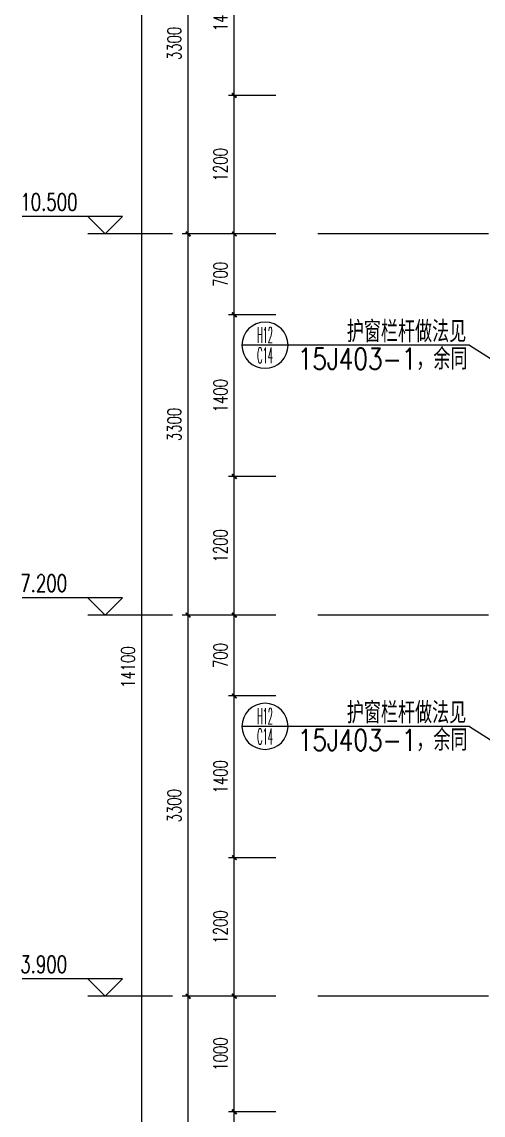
# Model space of a CAD drawing. Extents: x 5904849 to 6011887, y -826029 to -177002.
# Drawn here: x 5929306 to 5933297, y -779627 to -770162 of the extents above; entities that cross this region are included whole.
import ezdxf
from ezdxf.enums import TextEntityAlignment as Align

# ---------------------------------------------------------------- set-up
doc = ezdxf.new("R2010")
doc.units = 0
doc.header["$LTSCALE"] = 1000
doc.header["$MEASUREMENT"] = 0
doc.linetypes.add('DOTE', pattern=[2.42, 2, -0.2, 0.02, -0.2])
doc.layers.get('0').update_dxf_attribs({"linetype": 'CONTINUOUS'})
doc.layers.get('Defpoints').update_dxf_attribs({"linetype": 'CONTINUOUS'})
for name, color, linetype in [('DIM_ELEV', 3, 'CONTINUOUS'), ('DOTE', 252, 'CONTINUOUS'), ('PUB_DIM', 3, 'CONTINUOUS'), ('PUB_TEXT', 7, 'CONTINUOUS')]:
    doc.layers.add(name, color=color, linetype=linetype)
doc.styles.add('_HZTXT', font='txt.shx', dxfattribs={"width": 0.8, "bigfont": 'HZTXT.shx'})
doc.styles.add('_TCH_DIM', font='SIMPLEX', dxfattribs={"bigfont": 'GBCBIG'})
doc.styles.add('_TCH_DIM_T3', font='SIMPLEX', dxfattribs={"width": 0.705882, "bigfont": 'GBCBIG'})
doc.styles.add('COMP', font='COMPLEX', dxfattribs={"bigfont": 'hztxt'})
doc.dimstyles.new('_TCH_ARCH&&50', dxfattribs={"dimtxt": 119, "dimasz": 40, "dimexe": 50, "dimexo": 100, "dimgap": 60.5, "dimtad": 1, "dimdec": 0, "dimzin": 0, "dimdsep": 46, "dimtxsty": '_TCH_DIM_T3', "dimblk": 'ARCHTICK', "dimcen": 0.09, "dimclrt": 7, "dimazin": 2, "dimtfac": 1, "dimtdec": 0, "dimtix": 1, "dimtmove": 2, "dimatfit": 3, "dimfxl": 0, "dimtolj": 1, "dimtzin": 0, "dimarcsym": 0})

# ---------------------------------------------------------------- blocks, each defined once
blk = doc.blocks.new('_ArchTick')
at = {"color": 0, "linetype": 'ByBlock', "const_width": 0.4}
blk.add_lwpolyline([(-0.5, -0.5), (0.5, 0.5)], dxfattribs=at)
blk = doc.blocks.new('*D363')
at = {"layer": 'Defpoints', "color": 0}
for p in [(5930344.2, -768698.3), (5931203.2, -768698.3), (5931203.2, -782798.3)]:
    blk.add_point(p, dxfattribs=at)
at = {"layer": 'PUB_DIM', "color": 0, "lineweight": -2}
for p, q in [((5931103.2, -768698.3), (5930294.2, -768698.3)), ((5930344.2, -782798.3), (5930344.2, -768698.3)), ((5931103.2, -782798.3), (5930294.2, -782798.3))]:
    blk.add_line(p, q, dxfattribs=at)
at = {"layer": 'PUB_DIM', "color": 0, "lineweight": -2, "xscale": 40, "yscale": 40, "zscale": 40}
for p, rotation in [((5930344.2, -768698.3), 90), ((5930344.2, -782798.3), 270)]:
    blk.add_blockref('_ArchTick', p, dxfattribs=dict(at, rotation=rotation))
at = {"layer": 'PUB_DIM', "color": 7, "insert": (5930224.2, -775748.3), "char_height": 119, "attachment_point": 5, "rotation": 90, "style": '_TCH_DIM_T3'}
blk.add_mtext('\\A1;14100', dxfattribs=at)
blk = doc.blocks.new('*D365')
at = {"layer": 'Defpoints', "color": 0}
for p in [(5930744.2, -778598.3), (5931603.2, -778598.3), (5931603.2, -782498.3)]:
    blk.add_point(p, dxfattribs=at)
at = {"layer": 'PUB_DIM', "color": 0, "lineweight": -2}
for p, q in [((5931503.2, -778598.3), (5930694.2, -778598.3)), ((5930744.2, -782498.3), (5930744.2, -778598.3)), ((5931503.2, -782498.3), (5930694.2, -782498.3))]:
    blk.add_line(p, q, dxfattribs=at)
at = {"layer": 'PUB_DIM', "color": 0, "lineweight": -2, "xscale": 40, "yscale": 40, "zscale": 40}
for p, rotation in [((5930744.2, -778598.3), 90), ((5930744.2, -782498.3), 270)]:
    blk.add_blockref('_ArchTick', p, dxfattribs=dict(at, rotation=rotation))
at = {"layer": 'PUB_DIM', "color": 7, "insert": (5930624.2, -780548.3), "char_height": 119, "attachment_point": 5, "rotation": 90, "style": '_TCH_DIM_T3'}
blk.add_mtext('\\A1;3900', dxfattribs=at)
blk = doc.blocks.new('*D366')
at = {"layer": 'Defpoints', "color": 0}
for p in [(5930744.2, -775298.3), (5931603.2, -775298.3), (5931603.2, -778598.3)]:
    blk.add_point(p, dxfattribs=at)
at = {"layer": 'PUB_DIM', "color": 0, "lineweight": -2}
for p, q in [((5931503.2, -775298.3), (5930694.2, -775298.3)), ((5930744.2, -778598.3), (5930744.2, -775298.3)), ((5931503.2, -778598.3), (5930694.2, -778598.3))]:
    blk.add_line(p, q, dxfattribs=at)
at = {"layer": 'PUB_DIM', "color": 0, "lineweight": -2, "xscale": 40, "yscale": 40, "zscale": 40}
for p, rotation in [((5930744.2, -775298.3), 90), ((5930744.2, -778598.3), 270)]:
    blk.add_blockref('_ArchTick', p, dxfattribs=dict(at, rotation=rotation))
at = {"layer": 'PUB_DIM', "color": 7, "insert": (5930624.2, -776948.3), "char_height": 119, "attachment_point": 5, "rotation": 90, "style": '_TCH_DIM_T3'}
blk.add_mtext('\\A1;3300', dxfattribs=at)
blk = doc.blocks.new('*D367')
at = {"layer": 'Defpoints', "color": 0}
for p in [(5930744.2, -771998.3), (5931603.2, -771998.3), (5931603.2, -775298.3)]:
    blk.add_point(p, dxfattribs=at)
at = {"layer": 'PUB_DIM', "color": 0, "lineweight": -2}
for p, q in [((5931503.2, -771998.3), (5930694.2, -771998.3)), ((5930744.2, -775298.3), (5930744.2, -771998.3)), ((5931503.2, -775298.3), (5930694.2, -775298.3))]:
    blk.add_line(p, q, dxfattribs=at)
at = {"layer": 'PUB_DIM', "color": 0, "lineweight": -2, "xscale": 40, "yscale": 40, "zscale": 40}
for p, rotation in [((5930744.2, -771998.3), 90), ((5930744.2, -775298.3), 270)]:
    blk.add_blockref('_ArchTick', p, dxfattribs=dict(at, rotation=rotation))
at = {"layer": 'PUB_DIM', "color": 7, "insert": (5930624.2, -773648.3), "char_height": 119, "attachment_point": 5, "rotation": 90, "style": '_TCH_DIM_T3'}
blk.add_mtext('\\A1;3300', dxfattribs=at)
blk = doc.blocks.new('*D368')
at = {"layer": 'Defpoints', "color": 0}
for p in [(5930744.2, -768698.3), (5931603.2, -768698.3), (5931603.2, -771998.3)]:
    blk.add_point(p, dxfattribs=at)
at = {"layer": 'PUB_DIM', "color": 0, "lineweight": -2}
for p, q in [((5931503.2, -768698.3), (5930694.2, -768698.3)), ((5930744.2, -771998.3), (5930744.2, -768698.3)), ((5931503.2, -771998.3), (5930694.2, -771998.3))]:
    blk.add_line(p, q, dxfattribs=at)
at = {"layer": 'PUB_DIM', "color": 0, "lineweight": -2, "xscale": 40, "yscale": 40, "zscale": 40}
for p, rotation in [((5930744.2, -768698.3), 90), ((5930744.2, -771998.3), 270)]:
    blk.add_blockref('_ArchTick', p, dxfattribs=dict(at, rotation=rotation))
at = {"layer": 'PUB_DIM', "color": 7, "insert": (5930624.2, -770348.3), "char_height": 119, "attachment_point": 5, "rotation": 90, "style": '_TCH_DIM_T3'}
blk.add_mtext('\\A1;3300', dxfattribs=at)
blk = doc.blocks.new('*D371')
at = {"layer": 'Defpoints', "color": 0}
for p in [(5931144.2, -779598.3), (5931603.2, -779598.3), (5931603.2, -781298.3)]:
    blk.add_point(p, dxfattribs=at)
at = {"layer": 'PUB_DIM', "color": 0, "lineweight": -2}
for p, q in [((5931503.2, -779598.3), (5931094.2, -779598.3)), ((5931144.2, -781298.3), (5931144.2, -779598.3)), ((5931503.2, -781298.3), (5931094.2, -781298.3))]:
    blk.add_line(p, q, dxfattribs=at)
at = {"layer": 'PUB_DIM', "color": 0, "lineweight": -2, "xscale": 40, "yscale": 40, "zscale": 40}
for p, rotation in [((5931144.2, -779598.3), 90), ((5931144.2, -781298.3), 270)]:
    blk.add_blockref('_ArchTick', p, dxfattribs=dict(at, rotation=rotation))
at = {"layer": 'PUB_DIM', "color": 7, "insert": (5931024.2, -780448.3), "char_height": 119, "attachment_point": 5, "rotation": 90, "style": '_TCH_DIM_T3'}
blk.add_mtext('\\A1;1700', dxfattribs=at)
blk = doc.blocks.new('*D372')
at = {"layer": 'Defpoints', "color": 0}
for p in [(5931144.2, -778598.3), (5931603.2, -778598.3), (5931603.2, -779598.3)]:
    blk.add_point(p, dxfattribs=at)
at = {"layer": 'PUB_DIM', "color": 0, "lineweight": -2}
for p, q in [((5931503.2, -778598.3), (5931094.2, -778598.3)), ((5931144.2, -779598.3), (5931144.2, -778598.3)), ((5931503.2, -779598.3), (5931094.2, -779598.3))]:
    blk.add_line(p, q, dxfattribs=at)
at = {"layer": 'PUB_DIM', "color": 0, "lineweight": -2, "xscale": 40, "yscale": 40, "zscale": 40}
for p, rotation in [((5931144.2, -778598.3), 90), ((5931144.2, -779598.3), 270)]:
    blk.add_blockref('_ArchTick', p, dxfattribs=dict(at, rotation=rotation))
at = {"layer": 'PUB_DIM', "color": 7, "insert": (5931024.2, -779098.3), "char_height": 119, "attachment_point": 5, "rotation": 90, "style": '_TCH_DIM_T3'}
blk.add_mtext('\\A1;1000', dxfattribs=at)
blk = doc.blocks.new('*D373')
at = {"layer": 'Defpoints', "color": 0}
for p in [(5931144.2, -777398.3), (5931603.2, -777398.3), (5931603.2, -778598.3)]:
    blk.add_point(p, dxfattribs=at)
at = {"layer": 'PUB_DIM', "color": 0, "lineweight": -2}
for p, q in [((5931503.2, -777398.3), (5931094.2, -777398.3)), ((5931144.2, -778598.3), (5931144.2, -777398.3)), ((5931503.2, -778598.3), (5931094.2, -778598.3))]:
    blk.add_line(p, q, dxfattribs=at)
at = {"layer": 'PUB_DIM', "color": 0, "lineweight": -2, "xscale": 40, "yscale": 40, "zscale": 40}
for p, rotation in [((5931144.2, -777398.3), 90), ((5931144.2, -778598.3), 270)]:
    blk.add_blockref('_ArchTick', p, dxfattribs=dict(at, rotation=rotation))
at = {"layer": 'PUB_DIM', "color": 7, "insert": (5931024.2, -777998.3), "char_height": 119, "attachment_point": 5, "rotation": 90, "style": '_TCH_DIM_T3'}
blk.add_mtext('\\A1;1200', dxfattribs=at)
blk = doc.blocks.new('*D374')
at = {"layer": 'Defpoints', "color": 0}
for p in [(5931144.2, -775998.3), (5931603.2, -775998.3), (5931603.2, -777398.3)]:
    blk.add_point(p, dxfattribs=at)
at = {"layer": 'PUB_DIM', "color": 0, "lineweight": -2}
for p, q in [((5931503.2, -775998.3), (5931094.2, -775998.3)), ((5931144.2, -777398.3), (5931144.2, -775998.3)), ((5931503.2, -777398.3), (5931094.2, -777398.3))]:
    blk.add_line(p, q, dxfattribs=at)
at = {"layer": 'PUB_DIM', "color": 0, "lineweight": -2, "xscale": 40, "yscale": 40, "zscale": 40}
for p, rotation in [((5931144.2, -775998.3), 90), ((5931144.2, -777398.3), 270)]:
    blk.add_blockref('_ArchTick', p, dxfattribs=dict(at, rotation=rotation))
at = {"layer": 'PUB_DIM', "color": 7, "insert": (5931024.2, -776698.3), "char_height": 119, "attachment_point": 5, "rotation": 90, "style": '_TCH_DIM_T3'}
blk.add_mtext('\\A1;1400', dxfattribs=at)
blk = doc.blocks.new('*D375')
at = {"layer": 'Defpoints', "color": 0}
for p in [(5931144.2, -775298.3), (5931603.2, -775298.3), (5931603.2, -775998.3)]:
    blk.add_point(p, dxfattribs=at)
at = {"layer": 'PUB_DIM', "color": 0, "lineweight": -2}
for p, q in [((5931503.2, -775298.3), (5931094.2, -775298.3)), ((5931144.2, -775998.3), (5931144.2, -775298.3)), ((5931503.2, -775998.3), (5931094.2, -775998.3))]:
    blk.add_line(p, q, dxfattribs=at)
at = {"layer": 'PUB_DIM', "color": 0, "lineweight": -2, "xscale": 40, "yscale": 40, "zscale": 40}
for p, rotation in [((5931144.2, -775298.3), 90), ((5931144.2, -775998.3), 270)]:
    blk.add_blockref('_ArchTick', p, dxfattribs=dict(at, rotation=rotation))
at = {"layer": 'PUB_DIM', "color": 7, "insert": (5931024.2, -775648.3), "char_height": 119, "attachment_point": 5, "rotation": 90, "style": '_TCH_DIM_T3'}
blk.add_mtext('\\A1;700', dxfattribs=at)
blk = doc.blocks.new('*D376')
at = {"layer": 'Defpoints', "color": 0}
for p in [(5931144.2, -774098.3), (5931603.2, -774098.3), (5931603.2, -775298.3)]:
    blk.add_point(p, dxfattribs=at)
at = {"layer": 'PUB_DIM', "color": 0, "lineweight": -2}
for p, q in [((5931503.2, -774098.3), (5931094.2, -774098.3)), ((5931144.2, -775298.3), (5931144.2, -774098.3)), ((5931503.2, -775298.3), (5931094.2, -775298.3))]:
    blk.add_line(p, q, dxfattribs=at)
at = {"layer": 'PUB_DIM', "color": 0, "lineweight": -2, "xscale": 40, "yscale": 40, "zscale": 40}
for p, rotation in [((5931144.2, -774098.3), 90), ((5931144.2, -775298.3), 270)]:
    blk.add_blockref('_ArchTick', p, dxfattribs=dict(at, rotation=rotation))
at = {"layer": 'PUB_DIM', "color": 7, "insert": (5931024.2, -774698.3), "char_height": 119, "attachment_point": 5, "rotation": 90, "style": '_TCH_DIM_T3'}
blk.add_mtext('\\A1;1200', dxfattribs=at)
blk = doc.blocks.new('*D377')
at = {"layer": 'Defpoints', "color": 0}
for p in [(5931144.2, -772698.3), (5931603.2, -772698.3), (5931603.2, -774098.3)]:
    blk.add_point(p, dxfattribs=at)
at = {"layer": 'PUB_DIM', "color": 0, "lineweight": -2}
for p, q in [((5931503.2, -772698.3), (5931094.2, -772698.3)), ((5931144.2, -774098.3), (5931144.2, -772698.3)), ((5931503.2, -774098.3), (5931094.2, -774098.3))]:
    blk.add_line(p, q, dxfattribs=at)
at = {"layer": 'PUB_DIM', "color": 0, "lineweight": -2, "xscale": 40, "yscale": 40, "zscale": 40}
for p, rotation in [((5931144.2, -772698.3), 90), ((5931144.2, -774098.3), 270)]:
    blk.add_blockref('_ArchTick', p, dxfattribs=dict(at, rotation=rotation))
at = {"layer": 'PUB_DIM', "color": 7, "insert": (5931024.2, -773398.3), "char_height": 119, "attachment_point": 5, "rotation": 90, "style": '_TCH_DIM_T3'}
blk.add_mtext('\\A1;1400', dxfattribs=at)
blk = doc.blocks.new('*D378')
at = {"layer": 'Defpoints', "color": 0}
for p in [(5931144.2, -771998.3), (5931603.2, -771998.3), (5931603.2, -772698.3)]:
    blk.add_point(p, dxfattribs=at)
at = {"layer": 'PUB_DIM', "color": 0, "lineweight": -2}
for p, q in [((5931503.2, -771998.3), (5931094.2, -771998.3)), ((5931144.2, -772698.3), (5931144.2, -771998.3)), ((5931503.2, -772698.3), (5931094.2, -772698.3))]:
    blk.add_line(p, q, dxfattribs=at)
at = {"layer": 'PUB_DIM', "color": 0, "lineweight": -2, "xscale": 40, "yscale": 40, "zscale": 40}
for p, rotation in [((5931144.2, -771998.3), 90), ((5931144.2, -772698.3), 270)]:
    blk.add_blockref('_ArchTick', p, dxfattribs=dict(at, rotation=rotation))
at = {"layer": 'PUB_DIM', "color": 7, "insert": (5931024.2, -772348.3), "char_height": 119, "attachment_point": 5, "rotation": 90, "style": '_TCH_DIM_T3'}
blk.add_mtext('\\A1;700', dxfattribs=at)
blk = doc.blocks.new('*D379')
at = {"layer": 'Defpoints', "color": 0}
for p in [(5931144.2, -770798.3), (5931603.2, -770798.3), (5931603.2, -771998.3)]:
    blk.add_point(p, dxfattribs=at)
at = {"layer": 'PUB_DIM', "color": 0, "lineweight": -2}
for p, q in [((5931503.2, -770798.3), (5931094.2, -770798.3)), ((5931144.2, -771998.3), (5931144.2, -770798.3)), ((5931503.2, -771998.3), (5931094.2, -771998.3))]:
    blk.add_line(p, q, dxfattribs=at)
at = {"layer": 'PUB_DIM', "color": 0, "lineweight": -2, "xscale": 40, "yscale": 40, "zscale": 40}
for p, rotation in [((5931144.2, -770798.3), 90), ((5931144.2, -771998.3), 270)]:
    blk.add_blockref('_ArchTick', p, dxfattribs=dict(at, rotation=rotation))
at = {"layer": 'PUB_DIM', "color": 7, "insert": (5931024.2, -771398.3), "char_height": 119, "attachment_point": 5, "rotation": 90, "style": '_TCH_DIM_T3'}
blk.add_mtext('\\A1;1200', dxfattribs=at)
blk = doc.blocks.new('*D380')
at = {"layer": 'Defpoints', "color": 0}
for p in [(5931144.2, -769398.3), (5931603.2, -769398.3), (5931603.2, -770798.3)]:
    blk.add_point(p, dxfattribs=at)
at = {"layer": 'PUB_DIM', "color": 0, "lineweight": -2}
for p, q in [((5931503.2, -769398.3), (5931094.2, -769398.3)), ((5931144.2, -770798.3), (5931144.2, -769398.3)), ((5931503.2, -770798.3), (5931094.2, -770798.3))]:
    blk.add_line(p, q, dxfattribs=at)
at = {"layer": 'PUB_DIM', "color": 0, "lineweight": -2, "xscale": 40, "yscale": 40, "zscale": 40}
for p, rotation in [((5931144.2, -769398.3), 90), ((5931144.2, -770798.3), 270)]:
    blk.add_blockref('_ArchTick', p, dxfattribs=dict(at, rotation=rotation))
at = {"layer": 'PUB_DIM', "color": 7, "insert": (5931024.2, -770098.3), "char_height": 119, "attachment_point": 5, "rotation": 90, "style": '_TCH_DIM_T3'}
blk.add_mtext('\\A1;1400', dxfattribs=at)
blk = doc.blocks.new('_INDEX')
blk.add_line((-0.5, 0), (0.5, 0))
blk.add_circle((0, 0), 0.5)
at = {"style": 'COMP'}
for tag, width, p, p2 in [('1', 2.333333, (-0.17, 0.05), (0.17, 0.05)), ('-', 1.166667, (-0.17, -0.39), (0.17, -0.39))]:
    blk.add_attdef(tag, text='', height=0.34, dxfattribs=dict(at, width=width)).set_placement(p, p2, align=Align.FIT)

msp = doc.modelspace()

# ---------------------------------------------------------------- linework, layer by layer
at = {"layer": 'DIM_ELEV'}
for p, q in [((5930175.9, -771848.3), (5929307.1, -771848.3)), ((5930025.9, -771998.3), (5929875.9, -771848.3)), ((5930025.9, -771998.3), (5930175.9, -771848.3)), ((5930609.2, -771998.3), (5929875.9, -771998.3)), ((5930175.9, -775148.3), (5929307.1, -775148.3)), ((5930025.9, -775298.3), (5929875.9, -775148.3)), ((5930025.9, -775298.3), (5930175.9, -775148.3)), ((5930609.2, -775298.3), (5929875.9, -775298.3)), ((5930175.9, -778448.3), (5929307.1, -778448.3)), ((5930025.9, -778598.3), (5929875.9, -778448.3)), ((5930025.9, -778598.3), (5930175.9, -778448.3)), ((5930609.2, -778598.3), (5929875.9, -778598.3))]:
    msp.add_line(p, q, dxfattribs=at)
at = {"layer": 'DOTE', "color": 251, "linetype": 'DOTE'}
for p, q in [((5940604, -771998.3), (5931867.8, -771998.3)), ((5940604, -775298.3), (5931867.8, -775298.3)), ((5940604, -778598.3), (5931867.8, -778598.3))]:
    msp.add_line(p, q, dxfattribs=at)
at = {"layer": 'PUB_DIM'}
for p, q in [((5933179.7, -772961.1), (5931609.7, -772961.1)), ((5933179.7, -772961.1), (5933640.9, -773257.2)), ((5933179.7, -776261.1), (5931609.7, -776261.1)), ((5933179.7, -776261.1), (5933640.9, -776557.2))]:
    msp.add_line(p, q, dxfattribs=at)

# ---------------------------------------------------------------- block references
ref = msp.add_blockref('_INDEX', (5931409.7, -772961.1), dxfattribs=dict(at, xscale=-400, yscale=400, zscale=400))
ref.add_attrib('1', 'H12', dxfattribs={"layer": '0', "height": 136, "style": 'COMP', "width": 0.396226}).set_placement((5931341.7, -772941.1), (5931477.7, -772941.1), align=Align.FIT)
ref.add_attrib('-', 'C14', dxfattribs={"layer": '0', "height": 136, "style": 'COMP', "width": 0.403846}).set_placement((5931341.7, -773117.1), (5931477.7, -773117.1), align=Align.FIT)
ref = msp.add_blockref('_INDEX', (5931409.7, -776261.1), dxfattribs=dict(at, xscale=-400, yscale=400, zscale=400))
ref.add_attrib('1', 'H12', dxfattribs={"layer": '0', "height": 136, "style": 'COMP', "width": 0.396226}).set_placement((5931341.7, -776241.1), (5931477.7, -776241.1), align=Align.FIT)
ref.add_attrib('-', 'C14', dxfattribs={"layer": '0', "height": 136, "style": 'COMP', "width": 0.403846}).set_placement((5931341.7, -776417.1), (5931477.7, -776417.1), align=Align.FIT)

# ---------------------------------------------------------------- texts
at = {"layer": 'PUB_DIM', "style": '_HZTXT', "width": 0.8}
for s, height, p in [('护窗栏杆做法见', 184.73, (5932117, -772935.8)), ('15J403-1，余同', 184.729, (5931692.8, -773171.8)), ('护窗栏杆做法见', 184.73, (5932117, -776235.8)), ('15J403-1，余同', 184.729, (5931692.8, -776471.8))]:
    msp.add_text(s, height=height, dxfattribs=at).set_placement(p)
at = {"layer": 'PUB_TEXT', "style": '_TCH_DIM', "width": 0.705882}
for s, p in [('10.500', (5929292.1, -771795.8)), ('7.200', (5929292.1, -775095.8)), ('3.900', (5929292.1, -778395.8))]:
    msp.add_text(s, height=148.75, dxfattribs=at).set_placement(p)

# ---------------------------------------------------------------- dimensions: what is measured, and where the dimension line sits
at = {"layer": 'PUB_DIM'}
for p1, p2, picture, middle in [((5931203.2, -782798.3), (5931203.2, -768698.3), '*D363', (5930224.2, -775748.3)), ((5931603.2, -771998.3), (5931603.2, -768698.3), '*D368', (5930624.2, -770348.3)), ((5931603.2, -775298.3), (5931603.2, -771998.3), '*D367', (5930624.2, -773648.3)), ((5931603.2, -778598.3), (5931603.2, -775298.3), '*D366', (5930624.2, -776948.3)), ((5931603.2, -782498.3), (5931603.2, -778598.3), '*D365', (5930624.2, -780548.3))]:
    dim = msp.add_aligned_dim(p1=p1, p2=p2, distance=859, dimstyle='_TCH_ARCH&&50', dxfattribs=at)
    dim.commit()
    dim.dimension.update_dxf_attribs({"geometry": picture, "text_midpoint": middle})
at = {"layer": 'PUB_DIM', "color": 0}
for p1, p2, picture, middle in [((5931603.2, -770798.3), (5931603.2, -769398.3), '*D380', (5931024.2, -770098.3)), ((5931603.2, -771998.3), (5931603.2, -770798.3), '*D379', (5931024.2, -771398.3)), ((5931603.2, -772698.3), (5931603.2, -771998.3), '*D378', (5931024.2, -772348.3)), ((5931603.2, -774098.3), (5931603.2, -772698.3), '*D377', (5931024.2, -773398.3)), ((5931603.2, -775298.3), (5931603.2, -774098.3), '*D376', (5931024.2, -774698.3)), ((5931603.2, -775998.3), (5931603.2, -775298.3), '*D375', (5931024.2, -775648.3)), ((5931603.2, -777398.3), (5931603.2, -775998.3), '*D374', (5931024.2, -776698.3)), ((5931603.2, -778598.3), (5931603.2, -777398.3), '*D373', (5931024.2, -777998.3)), ((5931603.2, -779598.3), (5931603.2, -778598.3), '*D372', (5931024.2, -779098.3)), ((5931603.2, -781298.3), (5931603.2, -779598.3), '*D371', (5931024.2, -780448.3))]:
    dim = msp.add_aligned_dim(p1=p1, p2=p2, distance=459, dimstyle='_TCH_ARCH&&50', dxfattribs=at)
    dim.commit()
    dim.dimension.update_dxf_attribs({"geometry": picture, "text_midpoint": middle})

doc.saveas('drawing.dxf')
